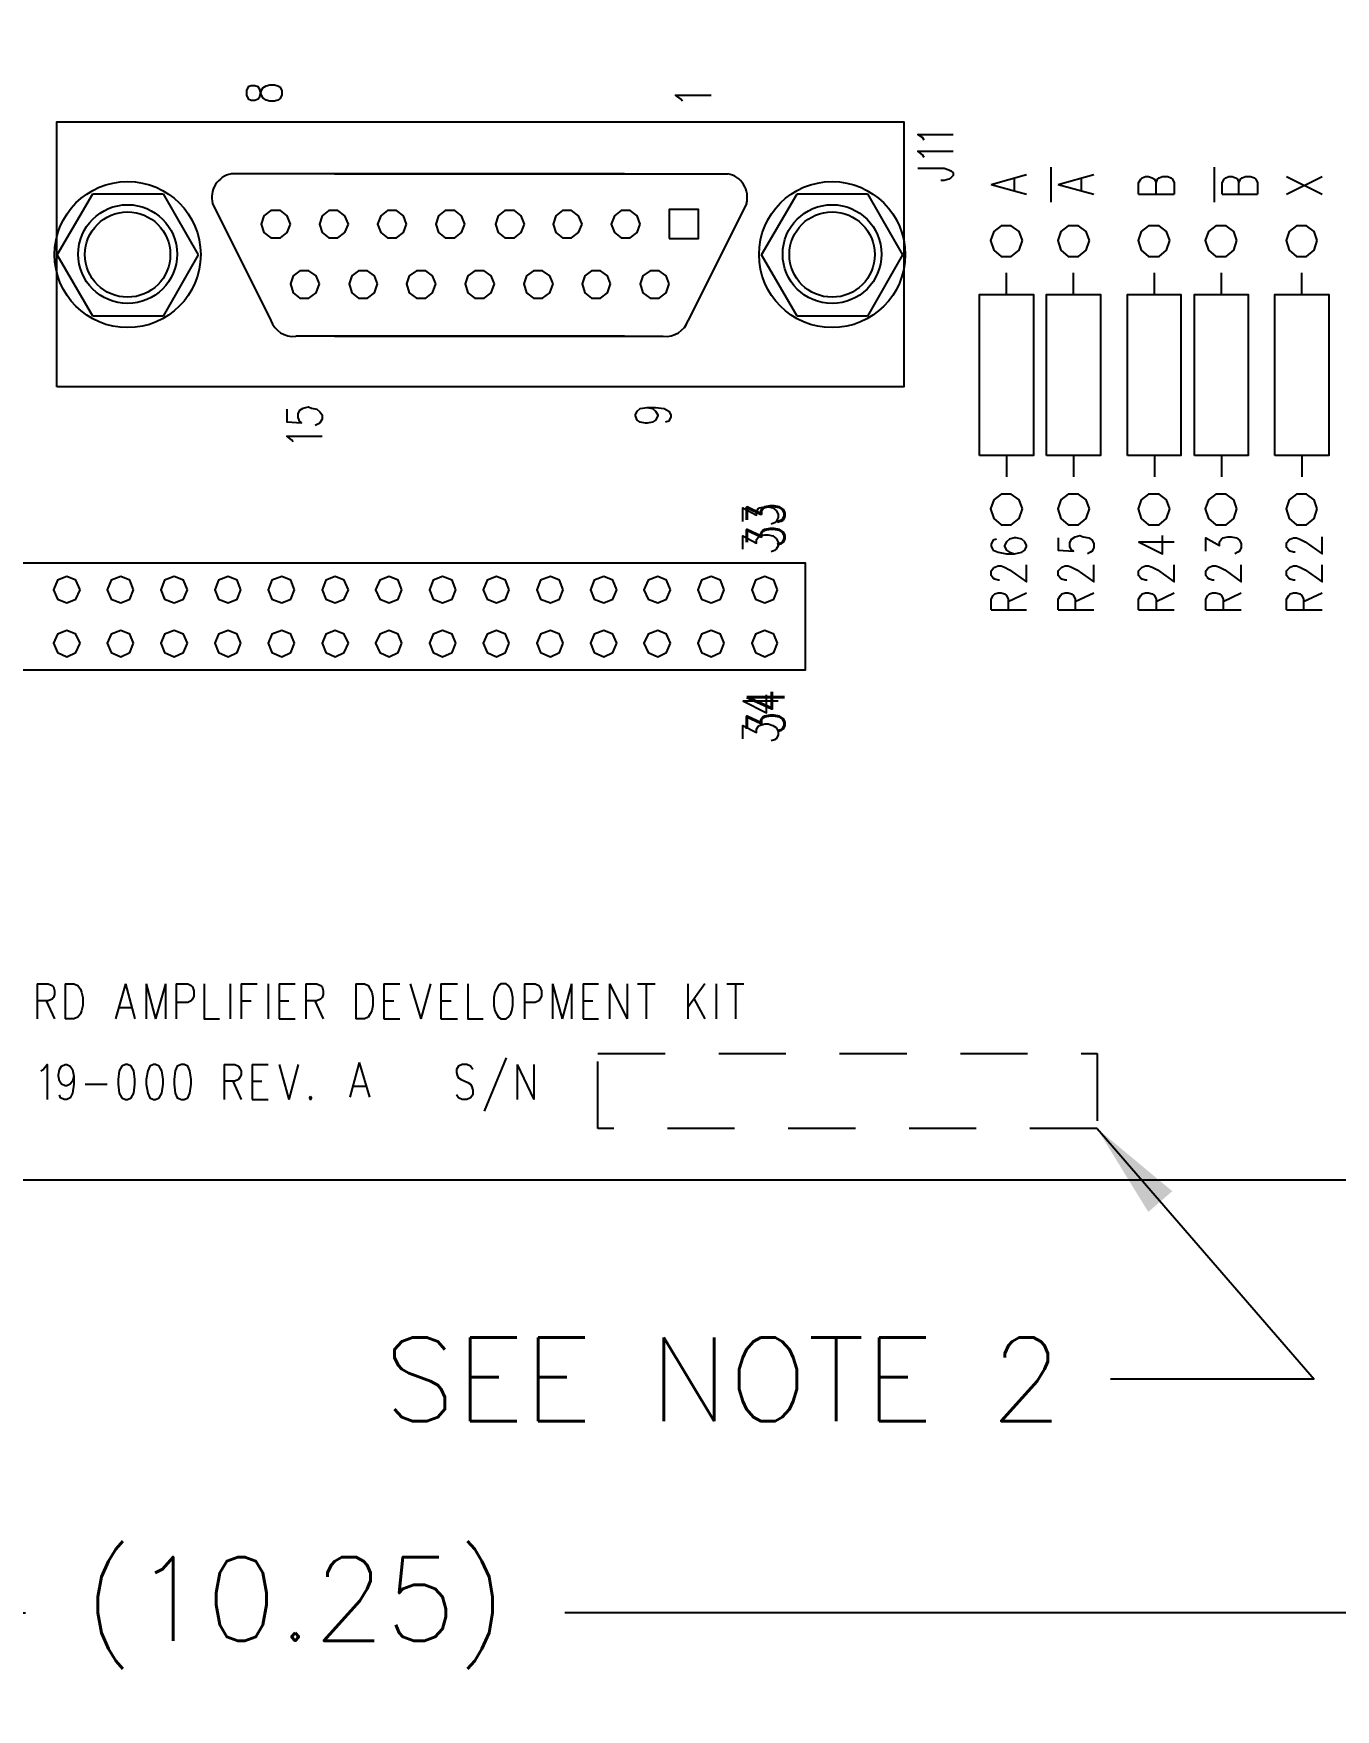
# Model space of a CAD drawing. Extents: x 0 to 31.8, y 0 to 20.
# Drawn here: x 7.456 to 9.881, y 4.997 to 8.12 of the extents above; entities that cross this region are included whole.
import ezdxf

# ---------------------------------------------------------------- set-up
doc = ezdxf.new("R2010")
doc.units = 0
doc.header["$LTSCALE"] = 0.25
doc.header["$MEASUREMENT"] = 0
doc.linetypes.add('HIDDENX2', pattern=[0.75, 0.5, -0.25])
doc.layers.get('0').update_dxf_attribs({"linetype": 'CONTINUOUS'})
doc.layers.get('DEFPOINTS').update_dxf_attribs({"linetype": 'CONTINUOUS'})
for name, color, linetype in [('10', 7, 'CONTINUOUS'), ('DIMS', 1, 'CONTINUOUS'), ('OBJECT', 2, 'CONTINUOUS')]:
    doc.layers.add(name, color=color, linetype=linetype)
doc.styles.add('ROMANS', font='romans.shx')
doc.dimstyles.new('NORM3', dxfattribs={"dimtxt": 0.156, "dimasz": 0.18, "dimexe": 0.18, "dimexo": 0.0625, "dimgap": 0.09, "dimtad": 0, "dimtih": 1, "dimtoh": 1, "dimdec": 3, "dimzin": 4, "dimdsep": 46, "dimtxsty": 'ROMANS', "dimcen": 0.09, "dimadec": 0, "dimazin": 0, "dimtfac": 1, "dimtdec": 0, "dimtofl": 0, "dimtmove": 0, "dimatfit": 0, "dimfxl": 0, "dimtolj": 1, "dimtzin": 4, "dimarcsym": 0})

# ---------------------------------------------------------------- blocks, each defined once
blk = doc.blocks.new('*D2')
at = {"color": 0, "linetype": 'ByBlock'}
for p, q in [((3.2826, 5.9206), (3.2826, 4.997)), ((13.5326, 5.9206), (13.5326, 4.997)), ((3.4626, 5.177), (7.9053, 5.177)), ((13.3526, 5.177), (8.9098, 5.177))]:
    blk.add_line(p, q, dxfattribs=at)
for points in [[(3.4626, 5.207), (3.4626, 5.147), (3.2826, 5.177)], [(13.3526, 5.207), (13.3526, 5.147), (13.5326, 5.177)]]:
    blk.add_solid(points, dxfattribs=at)
at = {"layer": 'DEFPOINTS', "color": 0, "linetype": 'ByBlock'}
for p in [(3.2826, 5.9831), (13.5326, 5.9831), (13.5326, 5.177)]:
    blk.add_point(p, dxfattribs=at)
at = {"color": 0, "linetype": 'ByBlock', "insert": (8.4076, 5.177), "char_height": 0.156, "attachment_point": 5, "style": 'ROMANS'}
blk.add_mtext('\\A1;(10.25)', dxfattribs=at)
blk = doc.blocks.new('HEXHEAD')
at = {"layer": 'OBJECT'}
for p, q in [((-1.3478, 8.1226), (-1.2816, 8.236)), ((-1.2816, 8.236), (-1.1507, 8.236)), ((-1.1507, 8.236), (-1.0852, 8.1226)), ((-1.2816, 8.0083), (-1.3478, 8.1226)), ((-1.0852, 8.1226), (-1.1507, 8.0083)), ((-1.1507, 8.0083), (-1.2816, 8.0083))]:
    blk.add_line(p, q, dxfattribs=at)
for centre, radius in [((-1.2166, 8.1228), 0.1361), ((-1.2166, 8.1229), 0.0795)]:
    blk.add_circle(centre, radius, dxfattribs=at)

msp = doc.modelspace()

# ---------------------------------------------------------------- linework, layer by layer
at = {"layer": '10'}
for points in [[(2.8186, 13.0832), (2.8186, 5.9838), (13.0686, 5.9838), (13.0686, 13.0832), (2.8186, 13.0832)], [(7.853, 8.0045), (7.856, 7.9976), (7.8619, 7.9956), (7.8688, 7.9956), (7.8747, 7.9976), (7.8776, 8.0025), (7.8806, 8.0114), (7.8835, 8.0183), (7.8894, 8.0222), (7.8963, 8.0242), (7.9052, 8.0242), (7.9111, 8.0222), (7.915, 8.0202), (7.919, 8.0133), (7.919, 8.0045), (7.915, 7.9976), (7.9111, 7.9956), (7.9052, 7.9937), (7.8963, 7.9937), (7.8894, 7.9956), (7.8835, 7.9996), (7.8806, 8.0064), (7.8776, 8.0153), (7.8747, 8.0202), (7.8688, 8.0222), (7.8619, 8.0222), (7.856, 8.0202), (7.853, 8.0133), (7.853, 8.0045)], [(8.665, 7.9937), (8.6611, 7.9976), (8.6522, 8.0045), (8.7182, 8.0045)], [(7.4997, 7.4612), (7.4997, 7.9553), (9.0774, 7.9553), (9.0774, 7.4612), (7.4997, 7.4612)], [(9.1148, 7.9208), (9.1119, 7.9257), (9.103, 7.9317), (9.169, 7.9317)], [(9.1148, 7.8883), (9.1119, 7.8933), (9.103, 7.9002), (9.169, 7.9002)], [(9.3511, 7.8705), (9.3511, 7.8056)], [(9.6552, 7.8705), (9.6552, 7.8056)], [(9.103, 7.8687), (9.1522, 7.8687), (9.1611, 7.8657), (9.165, 7.8637), (9.169, 7.8598), (9.169, 7.8549), (9.165, 7.8509), (9.1611, 7.848), (9.1522, 7.846), (9.1463, 7.846)], [(9.2398, 7.8381), (9.3058, 7.8568)], [(9.2398, 7.8381), (9.3058, 7.8204)], [(9.2831, 7.8273), (9.2831, 7.8509)], [(9.3648, 7.8381), (9.4308, 7.8568)], [(9.3648, 7.8381), (9.4308, 7.8204)], [(9.4081, 7.8273), (9.4081, 7.8509)], [(9.5144, 7.8204), (9.5144, 7.8411), (9.5184, 7.848), (9.5213, 7.8509), (9.5272, 7.8529), (9.5331, 7.8529), (9.54, 7.8509), (9.544, 7.848), (9.5469, 7.8411)], [(9.5469, 7.8204), (9.5469, 7.8411), (9.5499, 7.848), (9.5528, 7.8509), (9.5587, 7.8529), (9.5686, 7.8529), (9.5745, 7.8509), (9.5774, 7.848), (9.5804, 7.8411), (9.5804, 7.8204)], [(9.67, 7.8204), (9.67, 7.8411), (9.6739, 7.848), (9.6768, 7.8509), (9.6827, 7.8529), (9.6887, 7.8529), (9.6946, 7.8509), (9.6985, 7.848), (9.7014, 7.8411)], [(9.7014, 7.8204), (9.7014, 7.8411), (9.7044, 7.848), (9.7074, 7.8509), (9.7133, 7.8529), (9.7231, 7.8529), (9.73, 7.8509), (9.7329, 7.848), (9.7359, 7.8411), (9.7359, 7.8204)], [(9.79, 7.8204), (9.856, 7.8529)], [(9.79, 7.8529), (9.856, 7.8204)], [(9.5144, 7.8204), (9.5804, 7.8204)], [(9.67, 7.8204), (9.7359, 7.8204)], [(7.9347, 7.7643), (7.9288, 7.7801), (7.916, 7.7899), (7.8983, 7.7899), (7.8855, 7.7801), (7.8806, 7.7643), (7.8855, 7.7486), (7.8983, 7.7387), (7.916, 7.7387), (7.9288, 7.7486), (7.9347, 7.7643)], [(8.043, 7.7643), (8.0361, 7.7801), (8.0233, 7.7899), (8.0066, 7.7899), (7.9938, 7.7801), (7.9888, 7.7643), (7.9938, 7.7486), (8.0066, 7.7387), (8.0233, 7.7387), (8.0361, 7.7486), (8.043, 7.7643)], [(8.1512, 7.7643), (8.1453, 7.7801), (8.1325, 7.7899), (8.1158, 7.7899), (8.103, 7.7801), (8.0971, 7.7643), (8.103, 7.7486), (8.1158, 7.7387), (8.1325, 7.7387), (8.1453, 7.7486), (8.1512, 7.7643)], [(8.2595, 7.7643), (8.2536, 7.7801), (8.2408, 7.7899), (8.2231, 7.7899), (8.2103, 7.7801), (8.2054, 7.7643), (8.2103, 7.7486), (8.2231, 7.7387), (8.2408, 7.7387), (8.2536, 7.7486), (8.2595, 7.7643)], [(8.3707, 7.7643), (8.3648, 7.7801), (8.352, 7.7899), (8.3343, 7.7899), (8.3215, 7.7801), (8.3166, 7.7643), (8.3215, 7.7486), (8.3343, 7.7387), (8.352, 7.7387), (8.3648, 7.7486), (8.3707, 7.7643)], [(8.478, 7.7643), (8.4711, 7.7801), (8.4583, 7.7899), (8.4416, 7.7899), (8.4288, 7.7801), (8.4239, 7.7643), (8.4288, 7.7486), (8.4416, 7.7387), (8.4583, 7.7387), (8.4711, 7.7486), (8.478, 7.7643)], [(8.5863, 7.7643), (8.5804, 7.7801), (8.5676, 7.7899), (8.5509, 7.7899), (8.5381, 7.7801), (8.5322, 7.7643), (8.5381, 7.7486), (8.5509, 7.7387), (8.5676, 7.7387), (8.5804, 7.7486), (8.5863, 7.7643)], [(8.6404, 7.7378), (8.6946, 7.7378), (8.6946, 7.7919), (8.6404, 7.7919), (8.6404, 7.7378)], [(9.2979, 7.7338), (9.292, 7.7506), (9.2772, 7.7614), (9.2585, 7.7614), (9.2447, 7.7506), (9.2388, 7.7338), (9.2447, 7.7161), (9.2585, 7.7043), (9.2772, 7.7043), (9.292, 7.7161), (9.2979, 7.7338)], [(9.4229, 7.7338), (9.417, 7.7506), (9.4022, 7.7614), (9.3835, 7.7614), (9.3697, 7.7506), (9.3638, 7.7338), (9.3697, 7.7161), (9.3835, 7.7043), (9.4022, 7.7043), (9.417, 7.7161), (9.4229, 7.7338)], [(9.5725, 7.7338), (9.5666, 7.7506), (9.5528, 7.7614), (9.5331, 7.7614), (9.5194, 7.7506), (9.5134, 7.7338), (9.5194, 7.7161), (9.5331, 7.7043), (9.5528, 7.7043), (9.5666, 7.7161), (9.5725, 7.7338)], [(9.6975, 7.7338), (9.6916, 7.7506), (9.6778, 7.7614), (9.6581, 7.7614), (9.6444, 7.7506), (9.6384, 7.7338), (9.6444, 7.7161), (9.6581, 7.7043), (9.6778, 7.7043), (9.6916, 7.7161), (9.6975, 7.7338)], [(9.8471, 7.7338), (9.8412, 7.7506), (9.8274, 7.7614), (9.8087, 7.7614), (9.7949, 7.7506), (9.789, 7.7338), (9.7949, 7.7161), (9.8087, 7.7043), (9.8274, 7.7043), (9.8412, 7.7161), (9.8471, 7.7338)], [(7.9888, 7.6531), (7.9829, 7.6679), (7.9692, 7.6777), (7.9524, 7.6777), (7.9396, 7.6679), (7.9347, 7.6531), (7.9396, 7.6364), (7.9524, 7.6265), (7.9692, 7.6265), (7.9829, 7.6364), (7.9888, 7.6531)], [(8.0971, 7.6531), (8.0912, 7.6679), (8.0784, 7.6777), (8.0617, 7.6777), (8.0489, 7.6679), (8.044, 7.6531), (8.0489, 7.6364), (8.0617, 7.6265), (8.0784, 7.6265), (8.0912, 7.6364), (8.0971, 7.6531)], [(8.2054, 7.6531), (8.1995, 7.6679), (8.1867, 7.6777), (8.1699, 7.6777), (8.1562, 7.6679), (8.1512, 7.6531), (8.1562, 7.6364), (8.1699, 7.6265), (8.1867, 7.6265), (8.1995, 7.6364), (8.2054, 7.6531)], [(8.3146, 7.6531), (8.3087, 7.6679), (8.2959, 7.6777), (8.2782, 7.6777), (8.2654, 7.6679), (8.2605, 7.6531), (8.2654, 7.6364), (8.2782, 7.6265), (8.2959, 7.6265), (8.3087, 7.6364), (8.3146, 7.6531)], [(8.4239, 7.6531), (8.418, 7.6679), (8.4042, 7.6777), (8.3875, 7.6777), (8.3747, 7.6679), (8.3697, 7.6531), (8.3747, 7.6364), (8.3875, 7.6265), (8.4042, 7.6265), (8.418, 7.6364), (8.4239, 7.6531)], [(8.5312, 7.6531), (8.5253, 7.6679), (8.5125, 7.6777), (8.4957, 7.6777), (8.4829, 7.6679), (8.478, 7.6531), (8.4829, 7.6364), (8.4957, 7.6265), (8.5125, 7.6265), (8.5253, 7.6364), (8.5312, 7.6531)], [(8.6404, 7.6531), (8.6345, 7.6679), (8.6217, 7.6777), (8.605, 7.6777), (8.5912, 7.6679), (8.5863, 7.6531), (8.5912, 7.6364), (8.605, 7.6265), (8.6217, 7.6265), (8.6345, 7.6364), (8.6404, 7.6531)], [(9.2684, 7.6334), (9.2684, 7.6738)], [(9.3934, 7.6334), (9.3934, 7.6738)], [(9.544, 7.6334), (9.544, 7.6738)], [(9.669, 7.6334), (9.669, 7.6738)], [(9.8186, 7.6334), (9.8186, 7.6738)], [(9.2182, 7.3332), (9.2182, 7.6334), (9.3186, 7.6334), (9.3186, 7.3332), (9.2182, 7.3332)], [(9.3432, 7.3332), (9.3432, 7.6334), (9.4436, 7.6334), (9.4436, 7.3332), (9.3432, 7.3332)], [(9.4938, 7.3332), (9.4938, 7.6334), (9.5932, 7.6334), (9.5932, 7.3332), (9.4938, 7.3332)], [(9.6188, 7.3332), (9.6188, 7.6334), (9.7182, 7.6334), (9.7182, 7.3332), (9.6188, 7.3332)], [(9.7684, 7.3332), (9.7684, 7.6334), (9.8688, 7.6334), (9.8688, 7.3332), (9.7684, 7.3332)], [(7.9278, 7.4198), (7.9278, 7.3962), (7.9554, 7.3942), (7.9524, 7.3962), (7.9495, 7.4041), (7.9495, 7.411), (7.9524, 7.4179), (7.9583, 7.4218), (7.9682, 7.4238), (7.9741, 7.4218), (7.9839, 7.4198), (7.9898, 7.4149), (7.9938, 7.409), (7.9938, 7.4011), (7.9898, 7.3942), (7.9869, 7.3923), (7.981, 7.3893)], [(8.5991, 7.4228), (8.6089, 7.4208), (8.6148, 7.4159), (8.6188, 7.409), (8.6188, 7.407), (8.6148, 7.3992), (8.6089, 7.3952), (8.5991, 7.3933), (8.5961, 7.3933), (8.5863, 7.3952), (8.5804, 7.3992), (8.5774, 7.407), (8.5774, 7.409), (8.5804, 7.4159), (8.5863, 7.4208), (8.5991, 7.4228), (8.6148, 7.4228), (8.6306, 7.4208), (8.6394, 7.4159), (8.6434, 7.409), (8.6434, 7.4051), (8.6394, 7.3972), (8.6335, 7.3952)], [(7.9396, 7.3588), (7.9367, 7.3627), (7.9278, 7.3696), (7.9938, 7.3696)], [(9.2684, 7.3332), (9.2684, 7.2939)], [(9.3934, 7.3332), (9.3934, 7.2939)], [(9.544, 7.3332), (9.544, 7.2939)], [(9.669, 7.3332), (9.669, 7.2939)], [(9.8186, 7.3332), (9.8186, 7.2939)], [(9.2979, 7.2338), (9.292, 7.2506), (9.2772, 7.2614), (9.2585, 7.2614), (9.2447, 7.2506), (9.2388, 7.2338), (9.2447, 7.2161), (9.2585, 7.2043), (9.2772, 7.2043), (9.292, 7.2161), (9.2979, 7.2338)], [(9.4229, 7.2338), (9.417, 7.2506), (9.4022, 7.2614), (9.3835, 7.2614), (9.3697, 7.2506), (9.3638, 7.2338), (9.3697, 7.2161), (9.3835, 7.2043), (9.4022, 7.2043), (9.417, 7.2161), (9.4229, 7.2338)], [(9.5725, 7.2338), (9.5666, 7.2506), (9.5528, 7.2614), (9.5331, 7.2614), (9.5194, 7.2506), (9.5134, 7.2338), (9.5194, 7.2161), (9.5331, 7.2043), (9.5528, 7.2043), (9.5666, 7.2161), (9.5725, 7.2338)], [(9.6975, 7.2338), (9.6916, 7.2506), (9.6778, 7.2614), (9.6581, 7.2614), (9.6444, 7.2506), (9.6384, 7.2338), (9.6444, 7.2161), (9.6581, 7.2043), (9.6778, 7.2043), (9.6916, 7.2161), (9.6975, 7.2338)], [(9.8471, 7.2338), (9.8412, 7.2506), (9.8274, 7.2614), (9.8087, 7.2614), (9.7949, 7.2506), (9.789, 7.2338), (9.7949, 7.2161), (9.8087, 7.2043), (9.8274, 7.2043), (9.8412, 7.2161), (9.8471, 7.2338)], [(8.7772, 7.2102), (8.7772, 7.2358), (8.8028, 7.222), (8.8028, 7.2289), (8.8058, 7.2338), (8.8087, 7.2358), (8.8186, 7.2378), (8.8245, 7.2378), (8.8333, 7.2358), (8.8392, 7.2309), (8.8432, 7.224), (8.8432, 7.2181), (8.8392, 7.2102), (8.8363, 7.2082), (8.8304, 7.2053)], [(8.7772, 7.159), (8.7772, 7.1836), (8.8028, 7.1698), (8.8028, 7.1767), (8.8058, 7.1807), (8.8087, 7.1836), (8.8186, 7.1856), (8.8245, 7.1856), (8.8333, 7.1836), (8.8392, 7.1787), (8.8432, 7.1718), (8.8432, 7.1649), (8.8392, 7.159), (8.8363, 7.1561), (8.8304, 7.1541)], [(9.3648, 7.1797), (9.3648, 7.157), (9.3934, 7.1551), (9.3894, 7.157), (9.3865, 7.1639), (9.3865, 7.1708), (9.3894, 7.1777), (9.3963, 7.1817), (9.4052, 7.1846), (9.4111, 7.1817), (9.4219, 7.1797), (9.4278, 7.1757), (9.4308, 7.1689), (9.4308, 7.162), (9.4278, 7.1551), (9.4249, 7.1531), (9.419, 7.1502)], [(9.5144, 7.1728), (9.5587, 7.1502), (9.5587, 7.1846)], [(9.2497, 7.1777), (9.2438, 7.1757), (9.2398, 7.1689), (9.2398, 7.1639), (9.2438, 7.157), (9.2526, 7.1531), (9.2684, 7.1502), (9.2831, 7.1502), (9.2969, 7.1531), (9.3028, 7.157), (9.3058, 7.1639), (9.3058, 7.1659), (9.3028, 7.1728), (9.2969, 7.1777), (9.2861, 7.1797), (9.2831, 7.1797), (9.2743, 7.1777), (9.2684, 7.1728), (9.2644, 7.1659), (9.2644, 7.1639), (9.2684, 7.157), (9.2743, 7.1531), (9.2831, 7.1502)], [(9.5144, 7.1728), (9.5804, 7.1728)], [(9.6394, 7.1551), (9.6394, 7.1797), (9.665, 7.1659), (9.665, 7.1728), (9.669, 7.1777), (9.6719, 7.1797), (9.6808, 7.1817), (9.6867, 7.1817), (9.6965, 7.1797), (9.7024, 7.1757), (9.7054, 7.1689), (9.7054, 7.162), (9.7024, 7.1551), (9.6995, 7.1531), (9.6936, 7.1502)], [(9.8058, 7.1531), (9.8028, 7.1531), (9.7969, 7.1551), (9.794, 7.157), (9.79, 7.162), (9.79, 7.1708), (9.794, 7.1757), (9.7969, 7.1777), (9.8028, 7.1797), (9.8087, 7.1797), (9.8146, 7.1777), (9.8245, 7.1728), (9.856, 7.1502), (9.856, 7.1817)], [(7.1434, 6.9335), (7.1434, 7.1333), (8.8934, 7.1333), (8.8934, 6.9335), (7.1434, 6.9335)], [(9.2556, 7.1009), (9.2526, 7.1009), (9.2467, 7.1029), (9.2438, 7.1049), (9.2398, 7.1098), (9.2398, 7.1187), (9.2438, 7.1226), (9.2467, 7.1256), (9.2526, 7.1275), (9.2585, 7.1275), (9.2644, 7.1256), (9.2743, 7.1206), (9.3058, 7.098), (9.3058, 7.1295)], [(9.3806, 7.1009), (9.3776, 7.1009), (9.3717, 7.1029), (9.3688, 7.1049), (9.3648, 7.1098), (9.3648, 7.1187), (9.3688, 7.1226), (9.3717, 7.1256), (9.3776, 7.1275), (9.3835, 7.1275), (9.3894, 7.1256), (9.3993, 7.1206), (9.4308, 7.098), (9.4308, 7.1295)], [(9.5302, 7.1009), (9.5272, 7.1009), (9.5213, 7.1029), (9.5184, 7.1049), (9.5144, 7.1098), (9.5144, 7.1187), (9.5184, 7.1226), (9.5213, 7.1256), (9.5272, 7.1275), (9.5331, 7.1275), (9.54, 7.1256), (9.5499, 7.1206), (9.5804, 7.098), (9.5804, 7.1295)], [(9.6552, 7.1009), (9.6522, 7.1009), (9.6463, 7.1029), (9.6434, 7.1049), (9.6394, 7.1098), (9.6394, 7.1187), (9.6434, 7.1226), (9.6463, 7.1256), (9.6522, 7.1275), (9.6581, 7.1275), (9.665, 7.1256), (9.6749, 7.1206), (9.7054, 7.098), (9.7054, 7.1295)], [(9.8058, 7.1009), (9.8028, 7.1009), (9.7969, 7.1029), (9.794, 7.1049), (9.79, 7.1098), (9.79, 7.1187), (9.794, 7.1226), (9.7969, 7.1256), (9.8028, 7.1275), (9.8087, 7.1275), (9.8146, 7.1256), (9.8245, 7.1206), (9.856, 7.098), (9.856, 7.1295)], [(7.543, 7.0832), (7.5351, 7.1009), (7.5184, 7.1078), (7.5007, 7.1009), (7.4938, 7.0832), (7.5007, 7.0655), (7.5184, 7.0586), (7.5351, 7.0655), (7.543, 7.0832)], [(7.6424, 7.0832), (7.6355, 7.1009), (7.6188, 7.1078), (7.601, 7.1009), (7.5932, 7.0832), (7.601, 7.0655), (7.6188, 7.0586), (7.6355, 7.0655), (7.6424, 7.0832)], [(7.7428, 7.0832), (7.7359, 7.1009), (7.7182, 7.1078), (7.7005, 7.1009), (7.6936, 7.0832), (7.7005, 7.0655), (7.7182, 7.0586), (7.7359, 7.0655), (7.7428, 7.0832)], [(7.8422, 7.0832), (7.8353, 7.1009), (7.8186, 7.1078), (7.8009, 7.1009), (7.794, 7.0832), (7.8009, 7.0655), (7.8186, 7.0586), (7.8353, 7.0655), (7.8422, 7.0832)], [(7.9426, 7.0832), (7.9357, 7.1009), (7.919, 7.1078), (7.9003, 7.1009), (7.8934, 7.0832), (7.9003, 7.0655), (7.919, 7.0586), (7.9357, 7.0655), (7.9426, 7.0832)], [(8.043, 7.0832), (8.0351, 7.1009), (8.0184, 7.1078), (8.0007, 7.1009), (7.9938, 7.0832), (8.0007, 7.0655), (8.0184, 7.0586), (8.0351, 7.0655), (8.043, 7.0832)], [(8.1424, 7.0832), (8.1355, 7.1009), (8.1188, 7.1078), (8.101, 7.1009), (8.0932, 7.0832), (8.101, 7.0655), (8.1188, 7.0586), (8.1355, 7.0655), (8.1424, 7.0832)], [(8.2428, 7.0832), (8.2359, 7.1009), (8.2182, 7.1078), (8.2005, 7.1009), (8.1936, 7.0832), (8.2005, 7.0655), (8.2182, 7.0586), (8.2359, 7.0655), (8.2428, 7.0832)], [(8.3422, 7.0832), (8.3353, 7.1009), (8.3186, 7.1078), (8.3009, 7.1009), (8.294, 7.0832), (8.3009, 7.0655), (8.3186, 7.0586), (8.3353, 7.0655), (8.3422, 7.0832)], [(8.4426, 7.0832), (8.4357, 7.1009), (8.419, 7.1078), (8.4003, 7.1009), (8.3934, 7.0832), (8.4003, 7.0655), (8.419, 7.0586), (8.4357, 7.0655), (8.4426, 7.0832)], [(8.543, 7.0832), (8.5351, 7.1009), (8.5184, 7.1078), (8.5007, 7.1009), (8.4938, 7.0832), (8.5007, 7.0655), (8.5184, 7.0586), (8.5351, 7.0655), (8.543, 7.0832)], [(8.6424, 7.0832), (8.6355, 7.1009), (8.6188, 7.1078), (8.601, 7.1009), (8.5932, 7.0832), (8.601, 7.0655), (8.6188, 7.0586), (8.6355, 7.0655), (8.6424, 7.0832)], [(8.7428, 7.0832), (8.7359, 7.1009), (8.7182, 7.1078), (8.7005, 7.1009), (8.6936, 7.0832), (8.7005, 7.0655), (8.7182, 7.0586), (8.7359, 7.0655), (8.7428, 7.0832)], [(8.8422, 7.0832), (8.8353, 7.1009), (8.8186, 7.1078), (8.8009, 7.1009), (8.794, 7.0832), (8.8009, 7.0655), (8.8186, 7.0586), (8.8353, 7.0655), (8.8422, 7.0832)], [(9.2398, 7.0458), (9.2398, 7.0655), (9.2438, 7.0724), (9.2467, 7.0754), (9.2526, 7.0773), (9.2585, 7.0773), (9.2644, 7.0754), (9.2684, 7.0724), (9.2713, 7.0655), (9.2713, 7.0458)], [(9.2713, 7.0616), (9.3058, 7.0773)], [(9.3648, 7.0458), (9.3648, 7.0655), (9.3688, 7.0724), (9.3717, 7.0754), (9.3776, 7.0773), (9.3835, 7.0773), (9.3894, 7.0754), (9.3934, 7.0724), (9.3963, 7.0655), (9.3963, 7.0458)], [(9.3963, 7.0616), (9.4308, 7.0773)], [(9.5144, 7.0458), (9.5144, 7.0655), (9.5184, 7.0724), (9.5213, 7.0754), (9.5272, 7.0773), (9.5331, 7.0773), (9.54, 7.0754), (9.544, 7.0724), (9.5469, 7.0655), (9.5469, 7.0458)], [(9.5469, 7.0616), (9.5804, 7.0773)], [(9.6394, 7.0458), (9.6394, 7.0655), (9.6434, 7.0724), (9.6463, 7.0754), (9.6522, 7.0773), (9.6581, 7.0773), (9.665, 7.0754), (9.669, 7.0724), (9.6719, 7.0655), (9.6719, 7.0458)], [(9.6719, 7.0616), (9.7054, 7.0773)], [(9.79, 7.0458), (9.79, 7.0655), (9.794, 7.0724), (9.7969, 7.0754), (9.8028, 7.0773), (9.8087, 7.0773), (9.8146, 7.0754), (9.8186, 7.0724), (9.8215, 7.0655), (9.8215, 7.0458)], [(9.8215, 7.0616), (9.856, 7.0773)], [(9.2398, 7.0458), (9.3058, 7.0458)], [(9.3648, 7.0458), (9.4308, 7.0458)], [(9.5144, 7.0458), (9.5804, 7.0458)], [(9.6394, 7.0458), (9.7054, 7.0458)], [(9.79, 7.0458), (9.856, 7.0458)], [(7.543, 6.9838), (7.5351, 7.0006), (7.5184, 7.0074), (7.5007, 7.0006), (7.4938, 6.9838), (7.5007, 6.9661), (7.5184, 6.9582), (7.5351, 6.9661), (7.543, 6.9838)], [(7.6424, 6.9838), (7.6355, 7.0006), (7.6188, 7.0074), (7.601, 7.0006), (7.5932, 6.9838), (7.601, 6.9661), (7.6188, 6.9582), (7.6355, 6.9661), (7.6424, 6.9838)], [(7.7428, 6.9838), (7.7359, 7.0006), (7.7182, 7.0074), (7.7005, 7.0006), (7.6936, 6.9838), (7.7005, 6.9661), (7.7182, 6.9582), (7.7359, 6.9661), (7.7428, 6.9838)], [(7.8422, 6.9838), (7.8353, 7.0006), (7.8186, 7.0074), (7.8009, 7.0006), (7.794, 6.9838), (7.8009, 6.9661), (7.8186, 6.9582), (7.8353, 6.9661), (7.8422, 6.9838)], [(7.9426, 6.9838), (7.9357, 7.0006), (7.919, 7.0074), (7.9003, 7.0006), (7.8934, 6.9838), (7.9003, 6.9661), (7.919, 6.9582), (7.9357, 6.9661), (7.9426, 6.9838)], [(8.043, 6.9838), (8.0351, 7.0006), (8.0184, 7.0074), (8.0007, 7.0006), (7.9938, 6.9838), (8.0007, 6.9661), (8.0184, 6.9582), (8.0351, 6.9661), (8.043, 6.9838)], [(8.1424, 6.9838), (8.1355, 7.0006), (8.1188, 7.0074), (8.101, 7.0006), (8.0932, 6.9838), (8.101, 6.9661), (8.1188, 6.9582), (8.1355, 6.9661), (8.1424, 6.9838)], [(8.2428, 6.9838), (8.2359, 7.0006), (8.2182, 7.0074), (8.2005, 7.0006), (8.1936, 6.9838), (8.2005, 6.9661), (8.2182, 6.9582), (8.2359, 6.9661), (8.2428, 6.9838)], [(8.3422, 6.9838), (8.3353, 7.0006), (8.3186, 7.0074), (8.3009, 7.0006), (8.294, 6.9838), (8.3009, 6.9661), (8.3186, 6.9582), (8.3353, 6.9661), (8.3422, 6.9838)], [(8.4426, 6.9838), (8.4357, 7.0006), (8.419, 7.0074), (8.4003, 7.0006), (8.3934, 6.9838), (8.4003, 6.9661), (8.419, 6.9582), (8.4357, 6.9661), (8.4426, 6.9838)], [(8.543, 6.9838), (8.5351, 7.0006), (8.5184, 7.0074), (8.5007, 7.0006), (8.4938, 6.9838), (8.5007, 6.9661), (8.5184, 6.9582), (8.5351, 6.9661), (8.543, 6.9838)], [(8.6424, 6.9838), (8.6355, 7.0006), (8.6188, 7.0074), (8.601, 7.0006), (8.5932, 6.9838), (8.601, 6.9661), (8.6188, 6.9582), (8.6355, 6.9661), (8.6424, 6.9838)], [(8.7428, 6.9838), (8.7359, 7.0006), (8.7182, 7.0074), (8.7005, 7.0006), (8.6936, 6.9838), (8.7005, 6.9661), (8.7182, 6.9582), (8.7359, 6.9661), (8.7428, 6.9838)], [(8.8422, 6.9838), (8.8353, 7.0006), (8.8186, 7.0074), (8.8009, 7.0006), (8.794, 6.9838), (8.8009, 6.9661), (8.8186, 6.9582), (8.8353, 6.9661), (8.8422, 6.9838)], [(8.7772, 6.8765), (8.8215, 6.8539), (8.8215, 6.8874)], [(8.7772, 6.8765), (8.8432, 6.8765)], [(8.7772, 6.8057), (8.7772, 6.8303), (8.8028, 6.8175), (8.8028, 6.8234), (8.8058, 6.8283), (8.8087, 6.8303), (8.8186, 6.8332), (8.8245, 6.8332), (8.8333, 6.8303), (8.8392, 6.8263), (8.8432, 6.8194), (8.8432, 6.8126), (8.8392, 6.8057), (8.8363, 6.8037), (8.8304, 6.8017)], [(7.4633, 6.349), (7.4633, 6.284)], [(7.4633, 6.349), (7.4839, 6.349), (7.4908, 6.346), (7.4938, 6.3431), (7.4957, 6.3362), (7.4957, 6.3293), (7.4938, 6.3234), (7.4908, 6.3204), (7.4839, 6.3175), (7.4633, 6.3175)], [(7.5154, 6.349), (7.5154, 6.284)], [(7.5154, 6.349), (7.5312, 6.349), (7.539, 6.346), (7.544, 6.3391), (7.5459, 6.3332), (7.5479, 6.3234), (7.5479, 6.3086), (7.5459, 6.2988), (7.544, 6.2929), (7.539, 6.287), (7.5312, 6.284), (7.5154, 6.284)], [(7.6276, 6.349), (7.6089, 6.284)], [(7.6276, 6.349), (7.6453, 6.284)], [(7.666, 6.349), (7.666, 6.284)], [(7.666, 6.349), (7.6837, 6.284)], [(7.7024, 6.349), (7.6837, 6.284)], [(7.7024, 6.349), (7.7024, 6.284)], [(7.7221, 6.349), (7.7221, 6.284)], [(7.7221, 6.349), (7.7438, 6.349), (7.7497, 6.346), (7.7526, 6.3431), (7.7546, 6.3362), (7.7546, 6.3263), (7.7526, 6.3204), (7.7497, 6.3175), (7.7438, 6.3145), (7.7221, 6.3145)], [(7.7743, 6.349), (7.7743, 6.284), (7.8028, 6.284)], [(7.8225, 6.349), (7.8225, 6.284)], [(7.8432, 6.349), (7.8432, 6.284)], [(7.8432, 6.349), (7.8727, 6.349)], [(7.8934, 6.349), (7.8934, 6.284)], [(7.914, 6.349), (7.914, 6.284)], [(7.914, 6.349), (7.9436, 6.349)], [(7.9633, 6.349), (7.9633, 6.284)], [(7.9633, 6.349), (7.9839, 6.349), (7.9908, 6.346), (7.9938, 6.3431), (7.9957, 6.3362), (7.9957, 6.3293), (7.9938, 6.3234), (7.9908, 6.3204), (7.9839, 6.3175), (7.9633, 6.3175)], [(8.0568, 6.349), (8.0568, 6.284)], [(8.0568, 6.349), (8.0725, 6.349), (8.0794, 6.346), (8.0833, 6.3391), (8.0863, 6.3332), (8.0883, 6.3234), (8.0883, 6.3086), (8.0863, 6.2988), (8.0833, 6.2929), (8.0794, 6.287), (8.0725, 6.284), (8.0568, 6.284)], [(8.1089, 6.349), (8.1089, 6.284)], [(8.1089, 6.349), (8.1384, 6.349)], [(8.1581, 6.349), (8.1778, 6.284)], [(8.1955, 6.349), (8.1778, 6.284)], [(8.2152, 6.349), (8.2152, 6.284)], [(8.2152, 6.349), (8.2457, 6.349)], [(8.2654, 6.349), (8.2654, 6.284), (8.294, 6.284)], [(8.3274, 6.349), (8.3225, 6.346), (8.3186, 6.3391), (8.3156, 6.3332), (8.3136, 6.3234), (8.3136, 6.3086), (8.3156, 6.2988), (8.3186, 6.2929), (8.3225, 6.287), (8.3274, 6.284), (8.3363, 6.284), (8.3402, 6.287), (8.3451, 6.2929), (8.3471, 6.2988), (8.3491, 6.3086), (8.3491, 6.3234), (8.3471, 6.3332), (8.3451, 6.3391), (8.3402, 6.346), (8.3363, 6.349), (8.3274, 6.349)], [(8.3707, 6.349), (8.3707, 6.284)], [(8.3707, 6.349), (8.3904, 6.349), (8.3973, 6.346), (8.3993, 6.3431), (8.4022, 6.3362), (8.4022, 6.3263), (8.3993, 6.3204), (8.3973, 6.3175), (8.3904, 6.3145), (8.3707, 6.3145)], [(8.4229, 6.349), (8.4229, 6.284)], [(8.4229, 6.349), (8.4406, 6.284)], [(8.4583, 6.349), (8.4406, 6.284)], [(8.4583, 6.349), (8.4583, 6.284)], [(8.48, 6.349), (8.48, 6.284)], [(8.48, 6.349), (8.5085, 6.349)], [(8.5292, 6.349), (8.5292, 6.284)], [(8.5292, 6.349), (8.5617, 6.284)], [(8.5617, 6.349), (8.5617, 6.284)], [(8.5814, 6.349), (8.6138, 6.349)], [(8.5971, 6.349), (8.5971, 6.284)], [(8.6749, 6.349), (8.6749, 6.284)], [(8.7064, 6.349), (8.6749, 6.3047)], [(8.728, 6.349), (8.728, 6.284)], [(8.7477, 6.349), (8.7792, 6.349)], [(8.7634, 6.349), (8.7634, 6.284)], [(7.48, 6.3175), (7.4957, 6.284)], [(7.8432, 6.3175), (7.8619, 6.3175)], [(7.914, 6.3175), (7.9318, 6.3175)], [(7.98, 6.3175), (7.9957, 6.284)], [(8.1089, 6.3175), (8.1276, 6.3175)], [(8.2152, 6.3175), (8.2339, 6.3175)], [(8.48, 6.3175), (8.4977, 6.3175)], [(8.6867, 6.3204), (8.7064, 6.284)], [(7.6158, 6.3047), (7.6384, 6.3047)], [(7.914, 6.284), (7.9436, 6.284)], [(8.1089, 6.284), (8.1384, 6.284)], [(8.2152, 6.284), (8.2457, 6.284)], [(8.48, 6.284), (8.5085, 6.284)], [(7.4701, 6.1866), (7.4741, 6.1895), (7.482, 6.1984), (7.482, 6.1334)], [(7.5312, 6.1767), (7.5292, 6.1679), (7.5243, 6.162), (7.5184, 6.159), (7.5154, 6.159), (7.5085, 6.162), (7.5046, 6.1679), (7.5026, 6.1767), (7.5026, 6.1797), (7.5046, 6.1895), (7.5085, 6.1954), (7.5154, 6.1984), (7.5184, 6.1984), (7.5243, 6.1954), (7.5292, 6.1895), (7.5312, 6.1767), (7.5312, 6.162), (7.5292, 6.1452), (7.5243, 6.1364), (7.5184, 6.1334), (7.5134, 6.1334), (7.5066, 6.1364), (7.5046, 6.1423)], [(7.6276, 6.1984), (7.6207, 6.1954), (7.6158, 6.1866), (7.6138, 6.1708), (7.6138, 6.162), (7.6158, 6.1452), (7.6207, 6.1364), (7.6276, 6.1334), (7.6316, 6.1334), (7.6384, 6.1364), (7.6434, 6.1452), (7.6453, 6.162), (7.6453, 6.1708), (7.6434, 6.1866), (7.6384, 6.1954), (7.6316, 6.1984), (7.6276, 6.1984)], [(7.6798, 6.1984), (7.6729, 6.1954), (7.669, 6.1866), (7.666, 6.1708), (7.666, 6.162), (7.669, 6.1452), (7.6729, 6.1364), (7.6798, 6.1334), (7.6837, 6.1334), (7.6906, 6.1364), (7.6955, 6.1452), (7.6975, 6.162), (7.6975, 6.1708), (7.6955, 6.1866), (7.6906, 6.1954), (7.6837, 6.1984), (7.6798, 6.1984)], [(7.732, 6.1984), (7.7241, 6.1954), (7.7201, 6.1866), (7.7182, 6.1708), (7.7182, 6.162), (7.7201, 6.1452), (7.7241, 6.1364), (7.732, 6.1334), (7.7369, 6.1334), (7.7438, 6.1364), (7.7477, 6.1452), (7.7497, 6.162), (7.7497, 6.1708), (7.7477, 6.1866), (7.7438, 6.1954), (7.7369, 6.1984), (7.732, 6.1984)], [(7.8117, 6.1984), (7.8117, 6.1334)], [(7.8117, 6.1984), (7.8314, 6.1984), (7.8383, 6.1954), (7.8402, 6.1925), (7.8432, 6.1866), (7.8432, 6.1797), (7.8402, 6.1738), (7.8383, 6.1708), (7.8314, 6.1679), (7.8117, 6.1679)], [(7.8638, 6.1984), (7.8638, 6.1334)], [(7.8638, 6.1984), (7.8934, 6.1984)], [(7.914, 6.1984), (7.9318, 6.1334)], [(7.9495, 6.1984), (7.9318, 6.1334)], [(8.0631, 6.2025), (8.0453, 6.1376)], [(8.0631, 6.2025), (8.0818, 6.1376)], [(8.2743, 6.1895), (8.2703, 6.1954), (8.2634, 6.1984), (8.2546, 6.1984), (8.2477, 6.1954), (8.2438, 6.1895), (8.2438, 6.1836), (8.2457, 6.1767), (8.2477, 6.1738), (8.2526, 6.1708), (8.2654, 6.1649), (8.2703, 6.162), (8.2723, 6.159), (8.2743, 6.1511), (8.2743, 6.1423), (8.2703, 6.1364), (8.2634, 6.1334), (8.2546, 6.1334), (8.2477, 6.1364), (8.2438, 6.1423)], [(8.3363, 6.2112), (8.2959, 6.1118)], [(8.357, 6.1984), (8.357, 6.1334)], [(8.357, 6.1984), (8.3884, 6.1334)], [(8.3884, 6.1984), (8.3884, 6.1334)], [(7.5528, 6.162), (7.5932, 6.162)], [(7.8274, 6.1679), (7.8432, 6.1334)], [(7.8638, 6.1679), (7.8816, 6.1679)], [(8.0512, 6.1582), (8.0739, 6.1582)], [(7.8638, 6.1334), (7.8934, 6.1334)], [(7.9721, 6.1393), (7.9701, 6.1364), (7.9721, 6.1334), (7.9741, 6.1364), (7.9721, 6.1393)]]:
    msp.add_lwpolyline(points, dxfattribs=at)
for centre in [(7.6316, 7.7086), (8.9436, 7.7086)]:
    msp.add_circle(centre, 0.092, dxfattribs=at)
at = {"layer": 'DIMS', "linetype": 'HIDDENX2'}
msp.add_lwpolyline([(8.5076, 6.219), (9.437, 6.219), (9.437, 6.0794), (8.5076, 6.0794)], close=True, dxfattribs=at)
at = {"layer": 'OBJECT'}
for p, q in [((8.5571, 7.8581), (7.8247, 7.8581)), ((8.017, 7.8582), (8.7493, 7.8582)), ((7.7899, 7.8029), (7.8983, 7.5852)), ((8.7841, 7.803), (8.6757, 7.5852)), ((8.5571, 7.5556), (7.945, 7.5556)), ((8.017, 7.5556), (8.629, 7.5556))]:
    msp.add_line(p, q, dxfattribs=at)
for centre, start, end in [((7.8329, 7.8144), 100.5435, 194.9983), ((8.7412, 7.8145), 345.0017, 79.4565), ((7.9403, 7.5998), 199.2272, 276.0891), ((8.6337, 7.5998), 263.9109, 340.7728)]:
    msp.add_arc(centre, 0.0445, start, end, dxfattribs=at)

# ---------------------------------------------------------------- block references
for p in [(8.8482, -0.4151), (10.1602, -0.4151)]:
    msp.add_blockref('HEXHEAD', p, dxfattribs=at)

# ---------------------------------------------------------------- texts
at = {"layer": 'DIMS', "color": 1, "insert": (9.3724, 5.6122), "char_height": 0.156, "attachment_point": 6, "style": 'ROMANS'}
msp.add_mtext('{SEE NOTE 2}', dxfattribs=at)
at = {"layer": 'OBJECT', "style": 'ROMANS', "width": 0.7}
for s, p in [('33', (8.8549, 7.1613)), ('34', (8.8549, 6.8135))]:
    msp.add_text(s, height=0.07, rotation=90, dxfattribs=at).set_placement(p)

# ---------------------------------------------------------------- dimensions: what is measured, and where the dimension line sits
at = {"layer": 'DIMS', "color": 1}
dim = msp.add_linear_dim(base=(13.0686, 5.177), p1=(2.8186, 5.9831), p2=(13.0686, 5.9831), text='(10.25)', dimstyle='NORM3', dxfattribs=at)
dim.commit()
dim.dimension.update_dxf_attribs({"geometry": '*D2', "text_midpoint": (7.9436, 5.177), "insert": (-0.4639, 0)})

# ---------------------------------------------------------------- leaders
at = {"layer": 'DIMS', "color": 1, "annotation_type": 0, "has_hookline": 1, "hookline_direction": 1, "text_width": 1.4337}
msp.add_leader([(9.437, 6.0794), (9.8415, 5.6122), (9.4624, 5.6122)], dimstyle='NORM3', dxfattribs=at)

doc.saveas('drawing.dxf')
